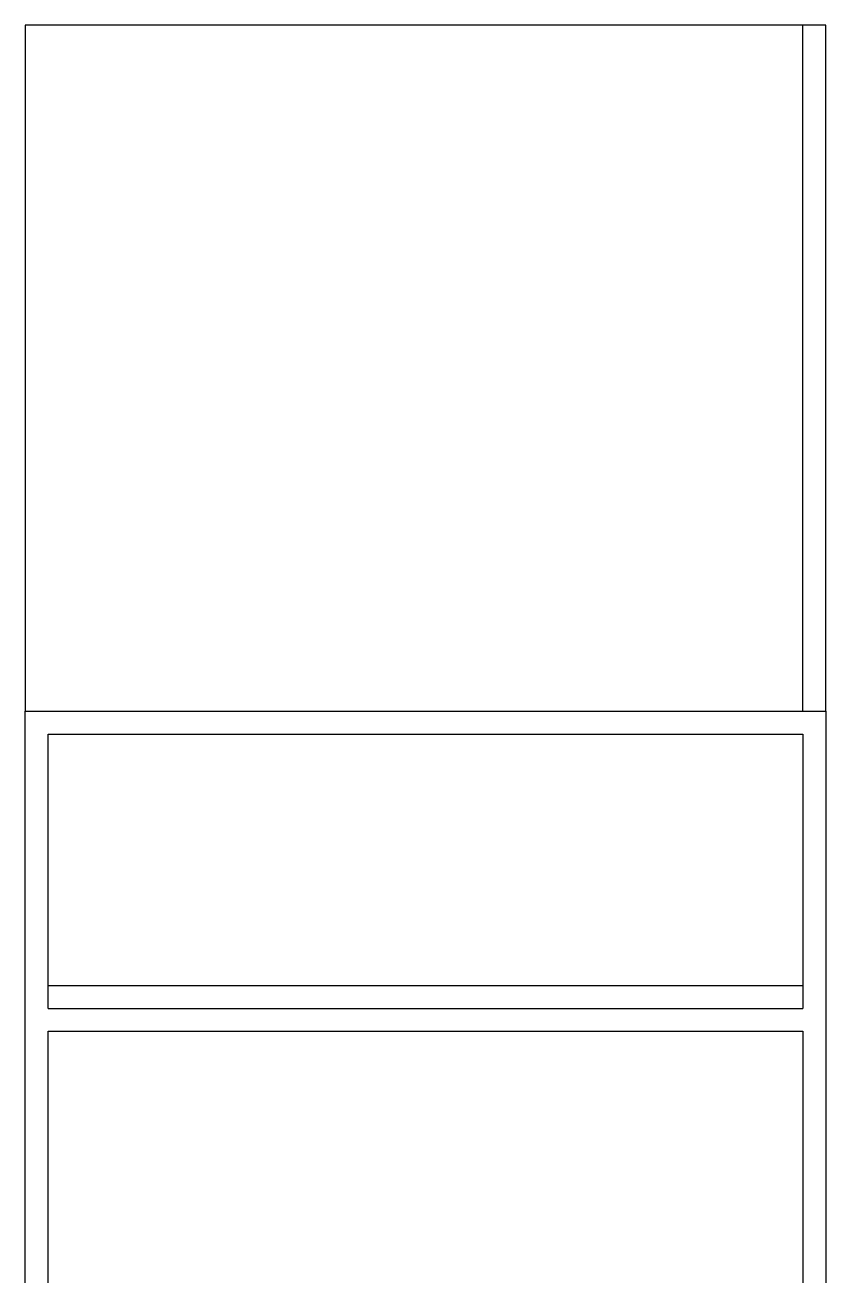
# Model space of a CAD drawing. Header units: millimetres. Extents: x 5540 to 13483, y -607 to 628.
# Drawn here: x 13133 to 13483, y 11 to 561 of the extents above.
import ezdxf

# ---------------------------------------------------------------- set-up
doc = ezdxf.new("R2010")
doc.units = ezdxf.units.MM

msp = doc.modelspace()

# ---------------------------------------------------------------- linework, layer by layer
for points in [[(13133.006, 561.448), (13133.006, 261.448), (13483.006, 261.448), (13483.006, 561.448), (13133.006, 561.448)], [(13473.006, 261.448), (13473.006, 561.448)], [(13133.006, 11.448), (13133.006, 261.448), (13483.006, 261.448), (13483.006, 11.448)], [(13143.006, 131.448), (13143.006, 251.448), (13473.006, 251.448), (13473.006, 131.448)], [(13143.006, 141.448), (13143.006, 141.448), (13473.006, 141.448)], [(13143.006, 131.448), (13473.006, 131.448)], [(13143.006, 121.448), (13473.006, 121.448)], [(13143.006, 11.448), (13143.006, 121.448)], [(13473.006, 121.448), (13473.006, 11.448)]]:
    msp.add_lwpolyline(points)

doc.saveas('drawing.dxf')
